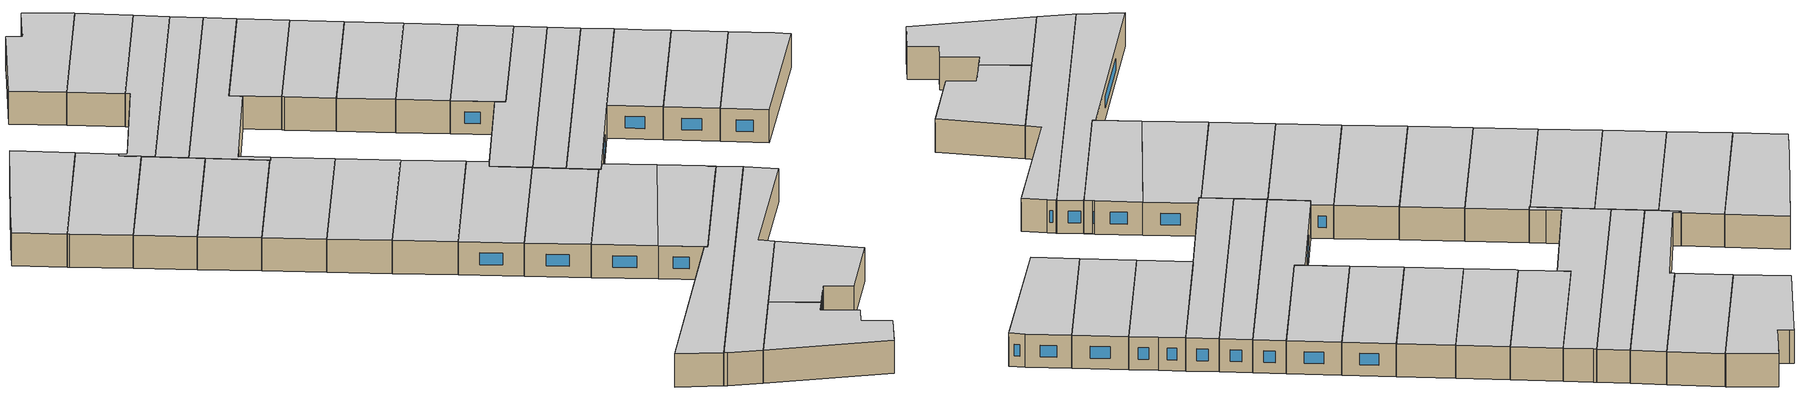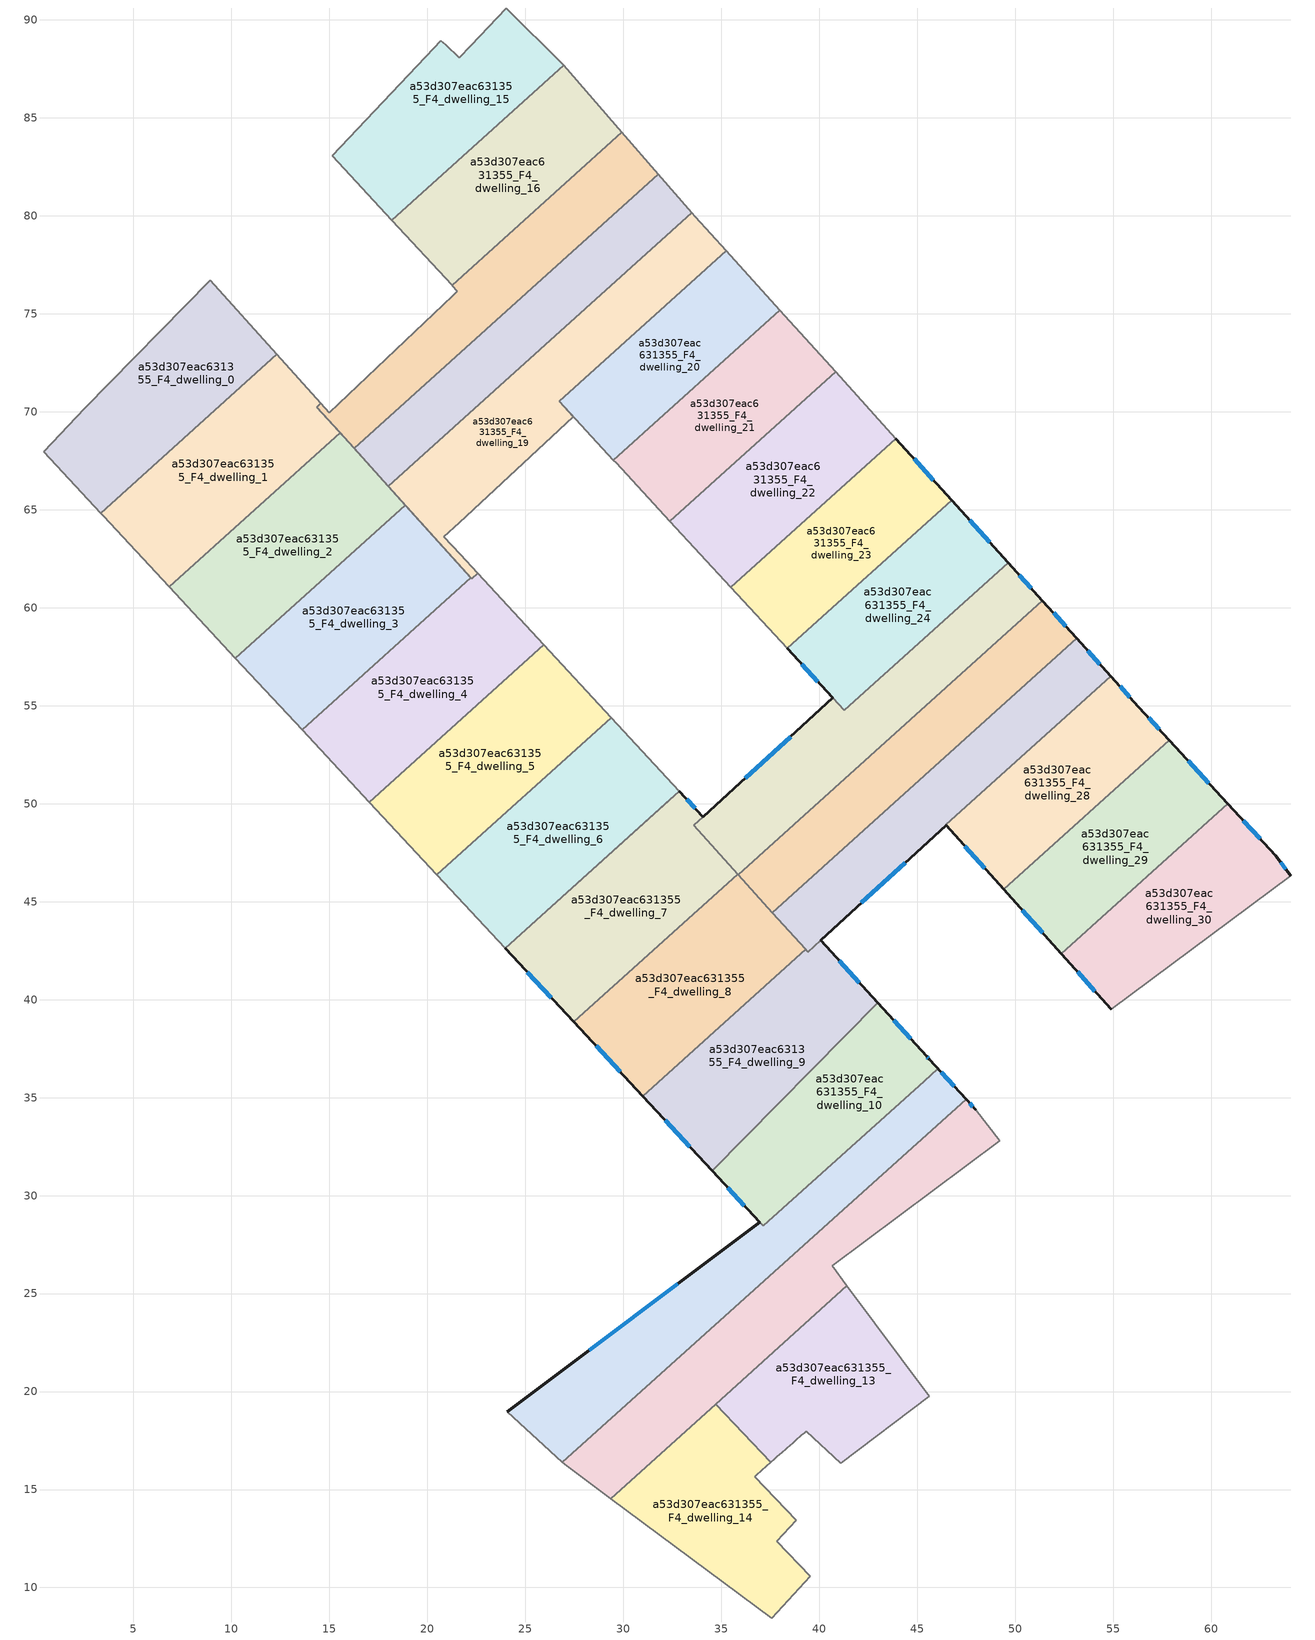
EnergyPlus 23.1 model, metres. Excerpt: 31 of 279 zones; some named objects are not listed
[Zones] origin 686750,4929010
a53d307eac631355_F4_dwelling_0
 floor to a53d307eac631355_F3_dwelling_0 (EU_floor_Construction): 8.92,76.72 12.33,72.93 3.33,64.83 0.42,67.96 2.51,70.19 z12
 wall adiabatic (EU_wall_Construction): 12.33,72.93 8.92,76.72 2.51,70.19 0.42,67.96 3.33,64.83 z12:15
 wall to a53d307eac631355_F4_dwelling_1 (EU_wall_Construction): 3.33,64.83 12.33,72.93 z12:15
 ceiling to a53d307eac631355_F5_dwelling_0 (EU_floor_Construction): 12.33,72.93 8.92,76.72 2.51,70.19 0.42,67.96 3.33,64.83 z15
a53d307eac631355_F4_dwelling_1
 floor to a53d307eac631355_F3_dwelling_1 (EU_floor_Construction): 14.57,70.43 14.37,70.25 15.55,68.93 6.83,61.07 3.47,64.68 3.33,64.83 12.33,72.93 z12
 wall to a53d307eac631355_F4_dwelling_2 (EU_wall_Construction): 6.83,61.07 15.55,68.93 z12:15
 wall adiabatic (EU_wall_Construction): 3.33,64.83 3.47,64.68 6.83,61.07 / 14.57,70.43 12.33,72.93 / 15.55,68.93 14.37,70.25 z12:15
 wall to a53d307eac631355_F4_dwelling_17 (EU_wall_Construction): 14.37,70.25 14.57,70.43 z12:15
 ceiling to a53d307eac631355_F5_dwelling_1 (EU_floor_Construction): 15.55,68.93 14.37,70.25 14.57,70.43 12.33,72.93 3.33,64.83 3.47,64.68 6.83,61.07 z15
a53d307eac631355_F4_dwelling_10
 floor to a53d307eac631355_F3_dwelling_10 (EU_floor_Construction): 45.48,37.11 45.61,36.96 46.06,36.48 45.35,35.84 37.15,28.45 34.54,31.26 42.98,39.84 z12
 wall outside (EU_wall_Construction): 45.61,36.96 45.48,37.11 42.98,39.84 / 34.54,31.26 36.97,28.64 z12:15
 wall to a53d307eac631355_F4_dwelling_9 (EU_wall_Construction): 42.98,39.84 34.54,31.26 z12:15
 wall to a53d307eac631355_F4_dwelling_11 (EU_wall_Construction): 36.97,28.64 37.15,28.45 45.35,35.84 46.06,36.48 45.61,36.96 z12:15
 window (EU_Window_Construction): 44.67,38 43.8,38.95 / 45.57,37.01 45.52,37.06 / 35.33,30.41 36.18,29.49 z12.98:14.02
 ceiling to a53d307eac631355_F5_dwelling_10 (EU_floor_Construction): 45.35,35.84 46.06,36.48 45.61,36.96 45.48,37.11 42.98,39.84 34.54,31.26 37.15,28.45 z15
a53d307eac631355_F4_dwelling_11
 floor to a53d307eac631355_F3_dwelling_11 (EU_floor_Construction): 46.06,36.48 45.62,36.97 47.5,34.92 26.9,16.4 24.07,18.97 36.97,28.64 37.15,28.45 z12
 wall outside (EU_wall_Construction): 36.97,28.64 24.07,18.97 / 47.5,34.92 45.62,36.97 z12:15
 wall to a53d307eac631355_F4_dwelling_12 (EU_wall_Construction): 26.9,16.4 47.5,34.92 z12:15
 wall adiabatic (EU_wall_Construction): 24.07,18.97 26.9,16.4 z12:15
 window (EU_Window_Construction): 32.78,25.5 28.27,22.12 / 46.89,35.59 46.23,36.3 z12.98:14.02
 ceiling to a53d307eac631355_F5_dwelling_11 (EU_floor_Construction): 37.15,28.45 36.97,28.64 24.07,18.97 26.9,16.4 47.5,34.92 45.62,36.97 46.06,36.48 z15
a53d307eac631355_F4_dwelling_12
 floor to a53d307eac631355_F3_dwelling_12 (EU_floor_Construction): 47.99,34.38 49.22,32.79 40.66,26.41 41.42,25.4 29.36,14.54 27.11,16.2 26.9,16.4 47.5,34.92 47.53,34.88 z12
 wall outside (EU_wall_Construction): 47.99,34.38 47.53,34.88 47.5,34.92 z12:15
 wall adiabatic (EU_wall_Construction): 26.9,16.4 27.11,16.2 29.36,14.54 / 41.42,25.4 40.66,26.41 49.22,32.79 47.99,34.38 z12:15
 wall to a53d307eac631355_F4_dwelling_13 (EU_wall_Construction): 34.71,19.36 41.42,25.4 z12:15
 wall to a53d307eac631355_F4_dwelling_14 (EU_wall_Construction): 29.36,14.54 34.71,19.36 z12:15
 window (EU_Window_Construction): 47.84,34.54 47.68,34.72 z12.98:14.02
 ceiling to a53d307eac631355_F5_dwelling_12 (EU_floor_Construction): 41.42,25.4 40.66,26.41 49.22,32.79 47.99,34.38 47.53,34.88 47.5,34.92 26.9,16.4 27.11,16.2 29.36,14.54 z15
a53d307eac631355_F4_dwelling_13
 floor to a53d307eac631355_F3_dwelling_13 (EU_floor_Construction): 41.42,25.4 45.62,19.75 41.11,16.34 39.34,17.98 39.23,17.88 39.12,17.79 38.78,17.49 38.62,17.35 38.55,17.29 38.09,16.89 37.87,16.69 37.72,16.55 37.53,16.39 34.71,19.36 z12
 wall adiabatic (EU_wall_Construction): 37.53,16.39 37.72,16.55 37.87,16.69 38.09,16.89 38.55,17.29 38.62,17.35 38.78,17.49 39.12,17.79 39.23,17.88 39.34,17.98 41.11,16.34 45.62,19.75 41.42,25.4 z12:15
 wall to a53d307eac631355_F4_dwelling_14 (EU_wall_Construction): 34.71,19.36 37.53,16.39 z12:15
 ceiling to a53d307eac631355_F5_dwelling_13 (EU_floor_Construction): 45.62,19.75 41.42,25.4 34.71,19.36 37.53,16.39 37.72,16.55 37.87,16.69 38.09,16.89 38.55,17.29 38.62,17.35 38.78,17.49 39.12,17.79 39.23,17.88 39.34,17.98 41.11,16.34 z15
a53d307eac631355_F4_dwelling_14
 floor to a53d307eac631355_F3_dwelling_14 (EU_floor_Construction): 37.53,16.39 37.07,15.99 37.04,15.96 36.81,15.76 36.7,15.66 38.82,13.42 37.83,12.35 39.54,10.56 37.57,8.44 29.36,14.54 34.71,19.36 z12
 wall adiabatic (EU_wall_Construction): 29.36,14.54 37.57,8.44 39.54,10.56 37.83,12.35 38.82,13.42 36.7,15.66 36.81,15.76 37.04,15.96 37.07,15.99 37.53,16.39 z12:15
 ceiling to a53d307eac631355_F5_dwelling_14 (EU_floor_Construction): 37.57,8.44 39.54,10.56 37.83,12.35 38.82,13.42 36.7,15.66 36.81,15.76 37.04,15.96 37.07,15.99 37.53,16.39 34.71,19.36 29.36,14.54 z15
a53d307eac631355_F4_dwelling_15
 floor to a53d307eac631355_F3_dwelling_15 (EU_floor_Construction): 26.91,87.75 26.96,87.69 18.19,79.79 15.15,83.08 20.32,88.55 20.69,88.95 20.93,88.73 21.63,88.07 22.21,88.69 24.03,90.61 z12
 wall adiabatic (EU_wall_Construction): 26.96,87.69 26.91,87.75 24.03,90.61 22.21,88.69 21.63,88.07 20.93,88.73 20.69,88.95 20.32,88.55 15.15,83.08 18.19,79.79 z12:15
 wall to a53d307eac631355_F4_dwelling_16 (EU_wall_Construction): 18.19,79.79 26.96,87.69 z12:15
 ceiling to a53d307eac631355_F5_dwelling_15 (EU_floor_Construction): 26.96,87.69 26.91,87.75 24.03,90.61 22.21,88.69 21.63,88.07 20.93,88.73 20.69,88.95 20.32,88.55 15.15,83.08 18.19,79.79 z15
a53d307eac631355_F4_dwelling_16
 floor to a53d307eac631355_F3_dwelling_16 (EU_floor_Construction): 26.96,87.69 29.94,84.27 21.27,76.46 18.19,79.79 z12
 wall to a53d307eac631355_F4_dwelling_17 (EU_wall_Construction): 21.27,76.46 29.94,84.27 z12:15
 wall adiabatic (EU_wall_Construction): 18.19,79.79 21.27,76.46 / 29.94,84.27 26.96,87.69 z12:15
 ceiling to a53d307eac631355_F5_dwelling_16 (EU_floor_Construction): 29.94,84.27 26.96,87.69 18.19,79.79 21.27,76.46 z15
a53d307eac631355_F4_dwelling_17
 floor to a53d307eac631355_F3_dwelling_17 (EU_floor_Construction): 29.94,84.27 31.79,82.13 16.26,68.14 14.37,70.25 14.57,70.43 15,69.95 21.29,75.93 21.53,76.16 21.28,76.44 21.27,76.46 z12
 wall adiabatic (EU_wall_Construction): 21.27,76.46 21.28,76.44 21.53,76.16 21.29,75.93 15,69.95 14.57,70.43 / 31.79,82.13 29.94,84.27 / 14.37,70.25 16.26,68.14 z12:15
 wall to a53d307eac631355_F4_dwelling_18 (EU_wall_Construction): 16.26,68.14 31.79,82.13 z12:15
 ceiling to a53d307eac631355_F5_dwelling_17 (EU_floor_Construction): 21.53,76.16 21.29,75.93 15,69.95 14.57,70.43 14.37,70.25 16.26,68.14 31.79,82.13 29.94,84.27 21.27,76.46 21.28,76.44 z15
a53d307eac631355_F4_dwelling_18
 floor to a53d307eac631355_F3_dwelling_18 (EU_floor_Construction): 31.79,82.13 33.5,80.16 18.01,66.2 16.26,68.14 z12
 wall adiabatic (EU_wall_Construction): 33.5,80.16 31.79,82.13 / 16.26,68.14 18.01,66.2 z12:15
 wall to a53d307eac631355_F4_dwelling_19 (EU_wall_Construction): 18.01,66.2 33.5,80.16 z12:15
 ceiling to a53d307eac631355_F5_dwelling_18 (EU_floor_Construction): 33.5,80.16 31.79,82.13 16.26,68.14 18.01,66.2 z15
a53d307eac631355_F4_dwelling_19
 floor to a53d307eac631355_F3_dwelling_19 (EU_floor_Construction): 33.67,79.96 35.25,78.22 26.73,70.54 27.45,69.76 21.63,64.34 20.85,63.62 21.67,62.74 22.57,61.77 22.26,61.49 18.01,66.2 33.5,80.16 z12
 wall to a53d307eac631355_F4_dwelling_4 (EU_wall_Construction): 22.26,61.49 22.57,61.77 z12:15
 wall adiabatic (EU_wall_Construction): 18.01,66.2 22.26,61.49 / 22.57,61.77 21.67,62.74 20.85,63.62 21.63,64.34 27.45,69.76 26.73,70.54 35.25,78.22 33.67,79.96 33.5,80.16 z12:15
 ceiling to a53d307eac631355_F5_dwelling_19 (EU_floor_Construction): 27.45,69.76 26.73,70.54 35.25,78.22 33.67,79.96 33.5,80.16 18.01,66.2 22.26,61.49 22.57,61.77 21.67,62.74 20.85,63.62 21.63,64.34 z15
a53d307eac631355_F4_dwelling_2
 floor to a53d307eac631355_F3_dwelling_2 (EU_floor_Construction): 15.55,68.93 18.88,65.24 10.21,57.43 6.83,61.07 z12
 wall adiabatic (EU_wall_Construction): 18.88,65.24 15.55,68.93 / 6.83,61.07 10.21,57.43 z12:15
 wall to a53d307eac631355_F4_dwelling_3 (EU_wall_Construction): 10.21,57.43 18.88,65.24 z12:15
 ceiling to a53d307eac631355_F5_dwelling_2 (EU_floor_Construction): 18.88,65.24 15.55,68.93 6.83,61.07 10.21,57.43 z15
a53d307eac631355_F4_dwelling_20
 floor to a53d307eac631355_F3_dwelling_20 (EU_floor_Construction): 35.25,78.22 37.99,75.18 29.5,67.54 26.74,70.55 z12
 wall adiabatic (EU_wall_Construction): 37.99,75.18 35.25,78.22 26.74,70.55 / 26.73,70.54 29.5,67.54 z12:15
 wall to a53d307eac631355_F4_dwelling_21 (EU_wall_Construction): 29.5,67.54 37.99,75.18 z12:15
 ceiling to a53d307eac631355_F5_dwelling_20 (EU_floor_Construction): 37.99,75.18 35.25,78.22 26.74,70.55 29.5,67.54 z15
a53d307eac631355_F4_dwelling_21
 floor to a53d307eac631355_F3_dwelling_21 (EU_floor_Construction): 37.99,75.18 40.84,72.04 32.38,64.42 29.64,67.39 29.5,67.54 z12
 wall adiabatic (EU_wall_Construction): 29.5,67.54 29.64,67.39 32.38,64.42 / 40.84,72.04 37.99,75.18 z12:15
 wall to a53d307eac631355_F4_dwelling_22 (EU_wall_Construction): 32.38,64.42 40.84,72.04 z12:15
 ceiling to a53d307eac631355_F5_dwelling_21 (EU_floor_Construction): 40.84,72.04 37.99,75.18 29.5,67.54 29.64,67.39 32.38,64.42 z15
a53d307eac631355_F4_dwelling_22
 floor to a53d307eac631355_F3_dwelling_22 (EU_floor_Construction): 40.84,72.04 43.92,68.63 35.49,61.04 32.38,64.42 z12
 wall adiabatic (EU_wall_Construction): 43.92,68.63 40.84,72.04 / 32.38,64.42 35.49,61.04 z12:15
 wall to a53d307eac631355_F4_dwelling_23 (EU_wall_Construction): 35.49,61.04 43.92,68.63 z12:15
 ceiling to a53d307eac631355_F5_dwelling_22 (EU_floor_Construction): 43.92,68.63 40.84,72.04 32.38,64.42 35.49,61.04 z15
a53d307eac631355_F4_dwelling_23
 floor to a53d307eac631355_F3_dwelling_23 (EU_floor_Construction): 43.92,68.63 46.76,65.5 38.36,57.93 35.49,61.04 z12
 wall outside (EU_wall_Construction): 46.76,65.5 43.92,68.63 z12:15
 wall to a53d307eac631355_F4_dwelling_24 (EU_wall_Construction): 38.36,57.93 46.76,65.5 z12:15
 wall adiabatic (EU_wall_Construction): 35.49,61.04 38.36,57.93 z12:15
 window (EU_Window_Construction): 45.84,66.52 44.84,67.61 z12.98:14.02
 ceiling to a53d307eac631355_F5_dwelling_23 (EU_floor_Construction): 46.76,65.5 43.92,68.63 35.49,61.04 38.36,57.93 z15
a53d307eac631355_F4_dwelling_24
 floor to a53d307eac631355_F3_dwelling_24 (EU_floor_Construction): 46.76,65.5 49.65,62.3 41.28,54.76 38.36,57.93 z12
 wall outside (EU_wall_Construction): 38.36,57.93 40.69,55.41 / 49.65,62.3 46.76,65.5 z12:15
 wall to a53d307eac631355_F4_dwelling_25 (EU_wall_Construction): 40.69,55.4 41.28,54.76 49.65,62.3 z12:15
 window (EU_Window_Construction): 39.12,57.11 39.93,56.23 / 48.71,63.34 47.7,64.46 z12.98:14.02
 ceiling to a53d307eac631355_F5_dwelling_24 (EU_floor_Construction): 49.65,62.3 46.76,65.5 38.36,57.93 41.28,54.76 z15
a53d307eac631355_F4_dwelling_25
 floor to a53d307eac631355_F3_dwelling_25 (EU_floor_Construction): 49.65,62.3 51.4,60.37 35.87,46.38 33.6,48.9 40.69,55.4 41.28,54.76 z12
 wall outside (EU_wall_Construction): 51.4,60.37 49.65,62.3 / 40.69,55.4 34.07,49.33 z12:15
 wall to a53d307eac631355_F4_dwelling_26 (EU_wall_Construction): 35.87,46.38 51.4,60.37 z12:15
 wall to a53d307eac631355_F4_dwelling_7 (EU_wall_Construction): 34.07,49.33 33.6,48.9 35.84,46.41 z12:15
 wall to a53d307eac631355_F4_dwelling_8 (EU_wall_Construction): 35.84,46.41 35.87,46.38 z12:15
 window (EU_Window_Construction): 50.83,61 50.21,61.67 / 38.54,53.43 36.22,51.31 z12.98:14.02
 ceiling to a53d307eac631355_F5_dwelling_25 (EU_floor_Construction): 41.28,54.76 40.69,55.4 33.6,48.9 35.87,46.38 51.4,60.37 49.65,62.3 z15
a53d307eac631355_F4_dwelling_26
 floor to a53d307eac631355_F3_dwelling_26 (EU_floor_Construction): 51.4,60.37 53.14,58.43 37.61,44.44 35.87,46.38 z12
 wall outside (EU_wall_Construction): 53.14,58.43 51.4,60.37 z12:15
 wall to a53d307eac631355_F4_dwelling_27 (EU_wall_Construction): 37.61,44.44 53.14,58.43 z12:15
 wall to a53d307eac631355_F4_dwelling_8 (EU_wall_Construction): 35.87,46.38 37.61,44.44 z12:15
 window (EU_Window_Construction): 52.58,59.06 51.96,59.74 z12.98:14.02
 ceiling to a53d307eac631355_F5_dwelling_26 (EU_floor_Construction): 53.14,58.43 51.4,60.37 35.87,46.38 37.61,44.44 z15
a53d307eac631355_F4_dwelling_27
 floor to a53d307eac631355_F3_dwelling_27 (EU_floor_Construction): 53.14,58.43 54.89,56.5 46.47,48.92 46.48,48.9 39.42,42.43 39.35,42.51 37.61,44.44 z12
 wall outside (EU_wall_Construction): 54.89,56.5 53.14,58.43 / 40.08,43.03 46.48,48.9 z12:15
 wall to a53d307eac631355_F4_dwelling_28 (EU_wall_Construction): 46.48,48.9 46.47,48.92 54.89,56.5 z12:15
 wall to a53d307eac631355_F4_dwelling_9 (EU_wall_Construction): 39.43,42.43 40.07,43.02 / 39.35,42.51 39.42,42.43 / 39.3,42.57 39.36,42.51 z12:15
 wall to a53d307eac631355_F4_dwelling_8 (EU_wall_Construction): 37.61,44.44 39.3,42.56 z12:15
 window (EU_Window_Construction): 54.32,57.13 53.71,57.81 / 42.16,44.94 44.4,46.99 z12.98:14.02
 ceiling to a53d307eac631355_F5_dwelling_27 (EU_floor_Construction): 46.48,48.9 46.47,48.92 54.89,56.5 53.14,58.43 37.61,44.44 39.35,42.51 39.42,42.43 z15
a53d307eac631355_F4_dwelling_28
 floor to a53d307eac631355_F3_dwelling_28 (EU_floor_Construction): 56.32,54.92 57.87,53.25 49.41,45.63 46.48,48.9 46.47,48.92 54.89,56.5 z12
 wall outside (EU_wall_Construction): 57.87,53.25 56.32,54.92 54.89,56.5 / 46.48,48.9 49.41,45.63 z12:15
 wall to a53d307eac631355_F4_dwelling_29 (EU_wall_Construction): 49.41,45.63 57.87,53.25 z12:15
 window (EU_Window_Construction): 55.86,55.44 55.36,55.99 / 57.36,53.79 56.82,54.38 / 47.44,47.84 48.46,46.7 z12.98:14.02
 ceiling to a53d307eac631355_F5_dwelling_28 (EU_floor_Construction): 57.87,53.25 56.32,54.92 54.89,56.5 46.47,48.92 46.48,48.9 49.41,45.63 z15
a53d307eac631355_F4_dwelling_29
 floor to a53d307eac631355_F3_dwelling_29 (EU_floor_Construction): 57.87,53.25 60.86,50 52.36,42.34 49.41,45.63 z12
 wall outside (EU_wall_Construction): 60.86,50 57.87,53.25 / 49.41,45.63 52.36,42.34 z12:15
 wall to a53d307eac631355_F4_dwelling_30 (EU_wall_Construction): 52.36,42.34 60.86,50 z12:15
 window (EU_Window_Construction): 59.89,51.06 58.84,52.19 / 50.37,44.56 51.4,43.41 z12.98:14.02
 ceiling to a53d307eac631355_F5_dwelling_29 (EU_floor_Construction): 60.86,50 57.87,53.25 49.41,45.63 52.36,42.34 z15
a53d307eac631355_F4_dwelling_3
 floor to a53d307eac631355_F3_dwelling_3 (EU_floor_Construction): 18.88,65.24 22.22,61.53 13.61,53.77 10.21,57.43 z12
 wall adiabatic (EU_wall_Construction): 22.22,61.53 18.88,65.24 / 10.21,57.43 13.61,53.77 z12:15
 wall to a53d307eac631355_F4_dwelling_4 (EU_wall_Construction): 13.61,53.77 22.22,61.53 z12:15
 ceiling to a53d307eac631355_F5_dwelling_3 (EU_floor_Construction): 22.22,61.53 18.88,65.24 10.21,57.43 13.61,53.77 z15
a53d307eac631355_F4_dwelling_30
 floor to a53d307eac631355_F3_dwelling_30 (EU_floor_Construction): 63.3,47.35 64.07,46.31 54.9,39.51 52.36,42.34 60.86,50 z12
 wall outside (EU_wall_Construction): 52.36,42.34 54.9,39.51 / 64.07,46.31 63.3,47.35 60.86,50 z12:15
 wall adiabatic (EU_wall_Construction): 54.9,39.51 64.07,46.31 z12:15
 window (EU_Window_Construction): 53.19,41.42 54.08,40.43 / 62.51,48.21 61.65,49.14 / 63.82,46.65 63.55,47.01 z12.98:14.02
 ceiling to a53d307eac631355_F5_dwelling_30 (EU_floor_Construction): 64.07,46.31 63.3,47.35 60.86,50 52.36,42.34 54.9,39.51 z15
a53d307eac631355_F4_dwelling_4
 floor to a53d307eac631355_F3_dwelling_4 (EU_floor_Construction): 22.57,61.77 25.95,58.11 17.04,50.08 13.61,53.77 22.22,61.53 22.26,61.49 z12
 wall adiabatic (EU_wall_Construction): 22.26,61.49 22.22,61.53 / 13.61,53.77 17.04,50.08 25.95,58.11 22.57,61.77 z12:15
 ceiling to a53d307eac631355_F5_dwelling_4 (EU_floor_Construction): 25.95,58.11 22.57,61.77 22.26,61.49 22.22,61.53 13.61,53.77 17.04,50.08 z15
a53d307eac631355_F4_dwelling_5
 floor to a53d307eac631355_F3_dwelling_5 (EU_floor_Construction): 25.96,58.11 29.39,54.39 20.49,46.37 17.04,50.08 z12
 wall adiabatic (EU_wall_Construction): 29.39,54.39 25.96,58.11 17.04,50.08 20.49,46.37 z12:15
 wall to a53d307eac631355_F4_dwelling_6 (EU_wall_Construction): 20.49,46.37 29.39,54.39 z12:15
 ceiling to a53d307eac631355_F5_dwelling_5 (EU_floor_Construction): 29.39,54.39 25.96,58.11 17.04,50.08 20.49,46.37 z15
a53d307eac631355_F4_dwelling_6
 floor to a53d307eac631355_F3_dwelling_6 (EU_floor_Construction): 29.39,54.39 32.85,50.65 23.97,42.63 20.49,46.37 z12
 wall adiabatic (EU_wall_Construction): 20.49,46.37 23.97,42.63 32.4,50.23 32.86,50.64 / 32.85,50.65 29.39,54.39 z12:15
 ceiling to a53d307eac631355_F5_dwelling_6 (EU_floor_Construction): 32.85,50.65 29.39,54.39 20.49,46.37 23.97,42.63 z15
a53d307eac631355_F4_dwelling_7
 floor to a53d307eac631355_F3_dwelling_7 (EU_floor_Construction): 34.07,49.33 33.6,48.9 35.84,46.41 27.47,38.87 23.97,42.63 32.86,50.64 z12
 wall outside (EU_wall_Construction): 34.07,49.33 32.86,50.64 / 23.97,42.63 27.47,38.87 z12:15
 wall to a53d307eac631355_F4_dwelling_8 (EU_wall_Construction): 27.47,38.87 35.84,46.41 z12:15
 wall adiabatic (EU_wall_Construction): 32.86,50.64 23.97,42.63 z12:15
 window (EU_Window_Construction): 33.68,49.76 33.25,50.22 / 25.1,41.41 26.33,40.09 z12.98:14.02
 ceiling to a53d307eac631355_F5_dwelling_7 (EU_floor_Construction): 35.84,46.41 33.6,48.9 34.07,49.33 32.86,50.64 23.97,42.63 27.47,38.87 z15
a53d307eac631355_F4_dwelling_8
 floor to a53d307eac631355_F3_dwelling_8 (EU_floor_Construction): 35.84,46.41 39.3,42.57 30.99,35.08 27.47,38.87 z12
 wall outside (EU_wall_Construction): 27.47,38.87 30.99,35.08 z12:15
 wall to a53d307eac631355_F4_dwelling_9 (EU_wall_Construction): 30.99,35.08 39.3,42.57 z12:15
 window (EU_Window_Construction): 28.61,37.64 29.84,36.31 z12.98:14.02
 ceiling to a53d307eac631355_F5_dwelling_8 (EU_floor_Construction): 39.3,42.57 35.84,46.41 27.47,38.87 30.99,35.08 z15
a53d307eac631355_F4_dwelling_9
 floor to a53d307eac631355_F3_dwelling_9 (EU_floor_Construction): 40.07,43.02 42.98,39.84 34.54,31.26 30.99,35.08 39.3,42.57 39.43,42.43 z12
 wall outside (EU_wall_Construction): 42.98,39.84 40.07,43.02 / 30.99,35.08 34.54,31.26 z12:15
 window (EU_Window_Construction): 42.04,40.88 41.02,41.99 / 32.15,33.83 33.39,32.5 z12.98:14.02
 ceiling to a53d307eac631355_F5_dwelling_9 (EU_floor_Construction): 34.54,31.26 42.98,39.84 40.07,43.02 39.43,42.43 39.3,42.57 30.99,35.08 z15
[Building]
EU S2 Campaign: North Axis=0; Terrain=City; Solar Distribution=FullExterior
[Site:Location]
Bologna: Latitude=44.5; Longitude=11.25; Time Zone=1; Elevation=37
[SizingPeriod:WeatherFileDays]
AnnualSizingPeriod: Begin Month=1; Begin Day of Month=1; End Month=12; End Day of Month=31; Day of Week for Start Day=Monday; Use Weather File Daylight Saving Period=No; Use Weather File Rain and Snow Indicators=No
[MATERIAL]
EU_InternalMass_Material: Roughness=MediumRough; Thickness=0.1; Conductivity=1; Density=1800; Specific Heat=900; Thermal Absorptance=0.9; Solar Absorptance=0.7; Visible Absorptance=0.7
[MATERIAL:NOMASS] Roughness=MediumRough; Thermal Absorptance=0.9; Solar Absorptance=0.7; Visible Absorptance=0.7
Name | Thermal Resistance
EU_wall_NoMass | 0.905828
EU_floor_NoMass | 0.67114
[WINDOWMATERIAL:SIMPLEGLAZINGSYSTEM]
EU_Window_SimpleGlazing: UFactor=4.52486; Solar Heat Gain Coefficient=0.85; Visible Transmittance=0.85
[CONSTRUCTION]
EU_wall_Construction: EU_wall_NoMass
EU_floor_Construction: EU_floor_NoMass
EU_Window_Construction: EU_Window_SimpleGlazing
EU_InternalMass_Construction: EU_InternalMass_Material
[ZONE] Type=1; Multiplier=1; Ceiling Height=autocalculate; Floor Area=autocalculate; Part of Total Floor Area=Yes
Name | Volume
a53d307eac631355_F4_dwelling_0 | 171.604
a53d307eac631355_F4_dwelling_1 | 184.271
a53d307eac631355_F4_dwelling_10 | 151.141
a53d307eac631355_F4_dwelling_11 | 222.594
a53d307eac631355_F4_dwelling_12 | 223.252
a53d307eac631355_F4_dwelling_13 | 155.102
a53d307eac631355_F4_dwelling_14 | 157.271
a53d307eac631355_F4_dwelling_15 | 160.153
a53d307eac631355_F4_dwelling_16 | 159.698
a53d307eac631355_F4_dwelling_17 | 163.465
a53d307eac631355_F4_dwelling_18 | 163.493
a53d307eac631355_F4_dwelling_19 | 198.623
a53d307eac631355_F4_dwelling_2 | 174.372
a53d307eac631355_F4_dwelling_20 | 140.32
a53d307eac631355_F4_dwelling_21 | 145.242
a53d307eac631355_F4_dwelling_22 | 156.439
a53d307eac631355_F4_dwelling_23 | 143.767
a53d307eac631355_F4_dwelling_24 | 145.678
a53d307eac631355_F4_dwelling_25 | 187.222
a53d307eac631355_F4_dwelling_26 | 163.474
a53d307eac631355_F4_dwelling_27 | 165.2
a53d307eac631355_F4_dwelling_28 | 150.135
a53d307eac631355_F4_dwelling_29 | 151.158
a53d307eac631355_F4_dwelling_3 | 174.359
a53d307eac631355_F4_dwelling_30 | 149.488
a53d307eac631355_F4_dwelling_4 | 181.154
a53d307eac631355_F4_dwelling_5 | 182.189
a53d307eac631355_F4_dwelling_6 | 183.219
a53d307eac631355_F4_dwelling_7 | 177.751
a53d307eac631355_F4_dwelling_8 | 174.38
a53d307eac631355_F4_dwelling_9 | 174.817
[INTERNALMASS] Construction=EU_InternalMass_Construction
Name | Zone or ZoneList | Surface Area
a53d307eac631355_F4_dwelling_0_EU_InternalMass | a53d307eac631355_F4_dwelling_0 | 57.1994
a53d307eac631355_F4_dwelling_1_EU_InternalMass | a53d307eac631355_F4_dwelling_1 | 61.4251
a53d307eac631355_F4_dwelling_2_EU_InternalMass | a53d307eac631355_F4_dwelling_2 | 58.1245
a53d307eac631355_F4_dwelling_3_EU_InternalMass | a53d307eac631355_F4_dwelling_3 | 58.1197
a53d307eac631355_F4_dwelling_4_EU_InternalMass | a53d307eac631355_F4_dwelling_4 | 60.388
a53d307eac631355_F4_dwelling_5_EU_InternalMass | a53d307eac631355_F4_dwelling_5 | 60.7557
a53d307eac631355_F4_dwelling_6_EU_InternalMass | a53d307eac631355_F4_dwelling_6 | 61.1039
a53d307eac631355_F4_dwelling_7_EU_InternalMass | a53d307eac631355_F4_dwelling_7 | 59.2516
a53d307eac631355_F4_dwelling_8_EU_InternalMass | a53d307eac631355_F4_dwelling_8 | 58.1268
a53d307eac631355_F4_dwelling_9_EU_InternalMass | a53d307eac631355_F4_dwelling_9 | 58.2725
a53d307eac631355_F4_dwelling_10_EU_InternalMass | a53d307eac631355_F4_dwelling_10 | 50.3778
a53d307eac631355_F4_dwelling_11_EU_InternalMass | a53d307eac631355_F4_dwelling_11 | 74.1855
a53d307eac631355_F4_dwelling_12_EU_InternalMass | a53d307eac631355_F4_dwelling_12 | 74.412
a53d307eac631355_F4_dwelling_13_EU_InternalMass | a53d307eac631355_F4_dwelling_13 | 51.7014
a53d307eac631355_F4_dwelling_14_EU_InternalMass | a53d307eac631355_F4_dwelling_14 | 52.428
a53d307eac631355_F4_dwelling_15_EU_InternalMass | a53d307eac631355_F4_dwelling_15 | 53.3843
a53d307eac631355_F4_dwelling_16_EU_InternalMass | a53d307eac631355_F4_dwelling_16 | 53.2325
a53d307eac631355_F4_dwelling_17_EU_InternalMass | a53d307eac631355_F4_dwelling_17 | 54.4884
a53d307eac631355_F4_dwelling_18_EU_InternalMass | a53d307eac631355_F4_dwelling_18 | 54.4977
a53d307eac631355_F4_dwelling_19_EU_InternalMass | a53d307eac631355_F4_dwelling_19 | 66.2078
a53d307eac631355_F4_dwelling_20_EU_InternalMass | a53d307eac631355_F4_dwelling_20 | 46.7851
a53d307eac631355_F4_dwelling_21_EU_InternalMass | a53d307eac631355_F4_dwelling_21 | 48.4154
a53d307eac631355_F4_dwelling_22_EU_InternalMass | a53d307eac631355_F4_dwelling_22 | 52.146
a53d307eac631355_F4_dwelling_23_EU_InternalMass | a53d307eac631355_F4_dwelling_23 | 47.9225
a53d307eac631355_F4_dwelling_24_EU_InternalMass | a53d307eac631355_F4_dwelling_24 | 48.5579
a53d307eac631355_F4_dwelling_25_EU_InternalMass | a53d307eac631355_F4_dwelling_25 | 62.4068
a53d307eac631355_F4_dwelling_26_EU_InternalMass | a53d307eac631355_F4_dwelling_26 | 54.4913
a53d307eac631355_F4_dwelling_27_EU_InternalMass | a53d307eac631355_F4_dwelling_27 | 55.0936
a53d307eac631355_F4_dwelling_28_EU_InternalMass | a53d307eac631355_F4_dwelling_28 | 50.0516
a53d307eac631355_F4_dwelling_29_EU_InternalMass | a53d307eac631355_F4_dwelling_29 | 50.3859
a53d307eac631355_F4_dwelling_30_EU_InternalMass | a53d307eac631355_F4_dwelling_30 | 49.829
[OTHEREQUIPMENT] Fuel Type=Electricity; Design Level Calculation Method=Watts/Area; Power per Zone Floor Area=1; Fraction Latent=0; Fraction Radiant=0; Fraction Lost=0; Carbon Dioxide Generation Rate=0; EndUse Subcategory=EU_Step8_InternalGains
Name | Zone or ZoneList or Space or SpaceList | Schedule
EU_Step8_InternalGain_a53d307eac631355_F4_dwelling_0_f000 | a53d307eac631355_F4_dwelling_0 | EU_Step8_GainSchedule_a53d307eac631355_F4_dwelling_0_f000
EU_Step8_InternalGain_a53d307eac631355_F4_dwelling_1_f000 | a53d307eac631355_F4_dwelling_1 | EU_Step8_GainSchedule_a53d307eac631355_F4_dwelling_1_f000
EU_Step8_InternalGain_a53d307eac631355_F4_dwelling_2_f000 | a53d307eac631355_F4_dwelling_2 | EU_Step8_GainSchedule_a53d307eac631355_F4_dwelling_2_f000
EU_Step8_InternalGain_a53d307eac631355_F4_dwelling_3_f000 | a53d307eac631355_F4_dwelling_3 | EU_Step8_GainSchedule_a53d307eac631355_F4_dwelling_3_f000
EU_Step8_InternalGain_a53d307eac631355_F4_dwelling_4_f000 | a53d307eac631355_F4_dwelling_4 | EU_Step8_GainSchedule_a53d307eac631355_F4_dwelling_4_f000
EU_Step8_InternalGain_a53d307eac631355_F4_dwelling_5_f000 | a53d307eac631355_F4_dwelling_5 | EU_Step8_GainSchedule_a53d307eac631355_F4_dwelling_5_f000
EU_Step8_InternalGain_a53d307eac631355_F4_dwelling_6_f000 | a53d307eac631355_F4_dwelling_6 | EU_Step8_GainSchedule_a53d307eac631355_F4_dwelling_6_f000
EU_Step8_InternalGain_a53d307eac631355_F4_dwelling_7_f000 | a53d307eac631355_F4_dwelling_7 | EU_Step8_GainSchedule_a53d307eac631355_F4_dwelling_7_f000
EU_Step8_InternalGain_a53d307eac631355_F4_dwelling_8_f000 | a53d307eac631355_F4_dwelling_8 | EU_Step8_GainSchedule_a53d307eac631355_F4_dwelling_8_f000
EU_Step8_InternalGain_a53d307eac631355_F4_dwelling_9_f000 | a53d307eac631355_F4_dwelling_9 | EU_Step8_GainSchedule_a53d307eac631355_F4_dwelling_9_f000
EU_Step8_InternalGain_a53d307eac631355_F4_dwelling_10_f000 | a53d307eac631355_F4_dwelling_10 | EU_Step8_GainSchedule_a53d307eac631355_F4_dwelling_10_f000
EU_Step8_InternalGain_a53d307eac631355_F4_dwelling_11_f000 | a53d307eac631355_F4_dwelling_11 | EU_Step8_GainSchedule_a53d307eac631355_F4_dwelling_11_f000
EU_Step8_InternalGain_a53d307eac631355_F4_dwelling_12_f000 | a53d307eac631355_F4_dwelling_12 | EU_Step8_GainSchedule_a53d307eac631355_F4_dwelling_12_f000
EU_Step8_InternalGain_a53d307eac631355_F4_dwelling_13_f000 | a53d307eac631355_F4_dwelling_13 | EU_Step8_GainSchedule_a53d307eac631355_F4_dwelling_13_f000
EU_Step8_InternalGain_a53d307eac631355_F4_dwelling_14_f000 | a53d307eac631355_F4_dwelling_14 | EU_Step8_GainSchedule_a53d307eac631355_F4_dwelling_14_f000
EU_Step8_InternalGain_a53d307eac631355_F4_dwelling_15_f000 | a53d307eac631355_F4_dwelling_15 | EU_Step8_GainSchedule_a53d307eac631355_F4_dwelling_15_f000
EU_Step8_InternalGain_a53d307eac631355_F4_dwelling_16_f000 | a53d307eac631355_F4_dwelling_16 | EU_Step8_GainSchedule_a53d307eac631355_F4_dwelling_16_f000
EU_Step8_InternalGain_a53d307eac631355_F4_dwelling_17_f000 | a53d307eac631355_F4_dwelling_17 | EU_Step8_GainSchedule_a53d307eac631355_F4_dwelling_17_f000
EU_Step8_InternalGain_a53d307eac631355_F4_dwelling_18_f000 | a53d307eac631355_F4_dwelling_18 | EU_Step8_GainSchedule_a53d307eac631355_F4_dwelling_18_f000
EU_Step8_InternalGain_a53d307eac631355_F4_dwelling_19_f000 | a53d307eac631355_F4_dwelling_19 | EU_Step8_GainSchedule_a53d307eac631355_F4_dwelling_19_f000
EU_Step8_InternalGain_a53d307eac631355_F4_dwelling_20_f000 | a53d307eac631355_F4_dwelling_20 | EU_Step8_GainSchedule_a53d307eac631355_F4_dwelling_20_f000
EU_Step8_InternalGain_a53d307eac631355_F4_dwelling_21_f000 | a53d307eac631355_F4_dwelling_21 | EU_Step8_GainSchedule_a53d307eac631355_F4_dwelling_21_f000
EU_Step8_InternalGain_a53d307eac631355_F4_dwelling_22_f000 | a53d307eac631355_F4_dwelling_22 | EU_Step8_GainSchedule_a53d307eac631355_F4_dwelling_22_f000
EU_Step8_InternalGain_a53d307eac631355_F4_dwelling_23_f000 | a53d307eac631355_F4_dwelling_23 | EU_Step8_GainSchedule_a53d307eac631355_F4_dwelling_23_f000
EU_Step8_InternalGain_a53d307eac631355_F4_dwelling_24_f000 | a53d307eac631355_F4_dwelling_24 | EU_Step8_GainSchedule_a53d307eac631355_F4_dwelling_24_f000
EU_Step8_InternalGain_a53d307eac631355_F4_dwelling_25_f000 | a53d307eac631355_F4_dwelling_25 | EU_Step8_GainSchedule_a53d307eac631355_F4_dwelling_25_f000
EU_Step8_InternalGain_a53d307eac631355_F4_dwelling_26_f000 | a53d307eac631355_F4_dwelling_26 | EU_Step8_GainSchedule_a53d307eac631355_F4_dwelling_26_f000
EU_Step8_InternalGain_a53d307eac631355_F4_dwelling_27_f000 | a53d307eac631355_F4_dwelling_27 | EU_Step8_GainSchedule_a53d307eac631355_F4_dwelling_27_f000
EU_Step8_InternalGain_a53d307eac631355_F4_dwelling_28_f000 | a53d307eac631355_F4_dwelling_28 | EU_Step8_GainSchedule_a53d307eac631355_F4_dwelling_28_f000
EU_Step8_InternalGain_a53d307eac631355_F4_dwelling_29_f000 | a53d307eac631355_F4_dwelling_29 | EU_Step8_GainSchedule_a53d307eac631355_F4_dwelling_29_f000
EU_Step8_InternalGain_a53d307eac631355_F4_dwelling_30_f000 | a53d307eac631355_F4_dwelling_30 | EU_Step8_GainSchedule_a53d307eac631355_F4_dwelling_30_f000
[ZONEVENTILATION:DESIGNFLOWRATE] Schedule=EU_AlwaysOn; Design Flow Rate Calculation Method=AirChanges/Hour; Air Changes per Hour=0.73129; Ventilation Type=Natural; Fan Pressure Rise=0; Fan Total Efficiency=1; Constant Term Coefficient=1; Temperature Term Coefficient=0; Velocity Term Coefficient=0; Velocity Squared Term Coefficient=0; Minimum Indoor Temperature=-100; Maximum Indoor Temperature=100; Delta Temperature=-100; Minimum Outdoor Temperature=-100; Maximum Outdoor Temperature=100; Maximum Wind Speed=40
Name | Zone or ZoneList or Space or SpaceList
EU_ConstantAir_a53d307eac631355_F4_dwelling_0 | a53d307eac631355_F4_dwelling_0
EU_ConstantAir_a53d307eac631355_F4_dwelling_1 | a53d307eac631355_F4_dwelling_1
EU_ConstantAir_a53d307eac631355_F4_dwelling_2 | a53d307eac631355_F4_dwelling_2
EU_ConstantAir_a53d307eac631355_F4_dwelling_3 | a53d307eac631355_F4_dwelling_3
EU_ConstantAir_a53d307eac631355_F4_dwelling_4 | a53d307eac631355_F4_dwelling_4
EU_ConstantAir_a53d307eac631355_F4_dwelling_5 | a53d307eac631355_F4_dwelling_5
EU_ConstantAir_a53d307eac631355_F4_dwelling_6 | a53d307eac631355_F4_dwelling_6
EU_ConstantAir_a53d307eac631355_F4_dwelling_7 | a53d307eac631355_F4_dwelling_7
EU_ConstantAir_a53d307eac631355_F4_dwelling_8 | a53d307eac631355_F4_dwelling_8
EU_ConstantAir_a53d307eac631355_F4_dwelling_9 | a53d307eac631355_F4_dwelling_9
EU_ConstantAir_a53d307eac631355_F4_dwelling_10 | a53d307eac631355_F4_dwelling_10
EU_ConstantAir_a53d307eac631355_F4_dwelling_11 | a53d307eac631355_F4_dwelling_11
EU_ConstantAir_a53d307eac631355_F4_dwelling_12 | a53d307eac631355_F4_dwelling_12
EU_ConstantAir_a53d307eac631355_F4_dwelling_13 | a53d307eac631355_F4_dwelling_13
EU_ConstantAir_a53d307eac631355_F4_dwelling_14 | a53d307eac631355_F4_dwelling_14
EU_ConstantAir_a53d307eac631355_F4_dwelling_15 | a53d307eac631355_F4_dwelling_15
EU_ConstantAir_a53d307eac631355_F4_dwelling_16 | a53d307eac631355_F4_dwelling_16
EU_ConstantAir_a53d307eac631355_F4_dwelling_17 | a53d307eac631355_F4_dwelling_17
EU_ConstantAir_a53d307eac631355_F4_dwelling_18 | a53d307eac631355_F4_dwelling_18
EU_ConstantAir_a53d307eac631355_F4_dwelling_19 | a53d307eac631355_F4_dwelling_19
EU_ConstantAir_a53d307eac631355_F4_dwelling_20 | a53d307eac631355_F4_dwelling_20
EU_ConstantAir_a53d307eac631355_F4_dwelling_21 | a53d307eac631355_F4_dwelling_21
EU_ConstantAir_a53d307eac631355_F4_dwelling_22 | a53d307eac631355_F4_dwelling_22
EU_ConstantAir_a53d307eac631355_F4_dwelling_23 | a53d307eac631355_F4_dwelling_23
EU_ConstantAir_a53d307eac631355_F4_dwelling_24 | a53d307eac631355_F4_dwelling_24
EU_ConstantAir_a53d307eac631355_F4_dwelling_25 | a53d307eac631355_F4_dwelling_25
EU_ConstantAir_a53d307eac631355_F4_dwelling_26 | a53d307eac631355_F4_dwelling_26
EU_ConstantAir_a53d307eac631355_F4_dwelling_27 | a53d307eac631355_F4_dwelling_27
EU_ConstantAir_a53d307eac631355_F4_dwelling_28 | a53d307eac631355_F4_dwelling_28
EU_ConstantAir_a53d307eac631355_F4_dwelling_29 | a53d307eac631355_F4_dwelling_29
EU_ConstantAir_a53d307eac631355_F4_dwelling_30 | a53d307eac631355_F4_dwelling_30
[HVACTEMPLATE:THERMOSTAT] Constant Heating Setpoint=20; Constant Cooling Setpoint=50
EU_HeatOnly_a53d307eac631355_F6_dwelling_9; EU_HeatOnly_a53d307eac631355_F6_dwelling_10; EU_HeatOnly_a53d307eac631355_F6_dwelling_11; EU_HeatOnly_a53d307eac631355_F6_dwelling_12; EU_HeatOnly_a53d307eac631355_F6_dwelling_13; EU_HeatOnly_a53d307eac631355_F6_dwelling_14; EU_HeatOnly_a53d307eac631355_F6_dwelling_15; EU_HeatOnly_a53d307eac631355_F6_dwelling_16; EU_HeatOnly_a53d307eac631355_F6_dwelling_17; EU_HeatOnly_a53d307eac631355_F6_dwelling_18; EU_HeatOnly_a53d307eac631355_F6_dwelling_19; EU_HeatOnly_a53d307eac631355_F6_dwelling_20; EU_HeatOnly_a53d307eac631355_F6_dwelling_21; EU_HeatOnly_a53d307eac631355_F6_dwelling_22; EU_HeatOnly_a53d307eac631355_F6_dwelling_23; EU_HeatOnly_a53d307eac631355_F6_dwelling_24; EU_HeatOnly_a53d307eac631355_F6_dwelling_25; EU_HeatOnly_a53d307eac631355_F6_dwelling_26; EU_HeatOnly_a53d307eac631355_F6_dwelling_27; EU_HeatOnly_a53d307eac631355_F6_dwelling_28
[HVACTEMPLATE:ZONE:IDEALLOADSAIRSYSTEM] System Availability Schedule=EU_AlwaysOn; Maximum Heating Supply Air Temperature=50; Minimum Cooling Supply Air Temperature=13; Maximum Heating Supply Air Humidity Ratio=0.0156; Minimum Cooling Supply Air Humidity Ratio=0.0077; Heating Limit=NoLimit; Cooling Limit=NoLimit; Heating Availability Schedule=EU_AlwaysOn; Cooling Availability Schedule=EU_CoolingOff; Dehumidification Control Type=ConstantSensibleHeatRatio; Cooling Sensible Heat Ratio=0.7; Dehumidification Setpoint=60; Humidification Control Type=None; Humidification Setpoint=30; Outdoor Air Method=None; Outdoor Air Flow Rate per Person=0.00944; Outdoor Air Flow Rate per Zone Floor Area=0; Outdoor Air Flow Rate per Zone=0; Demand Controlled Ventilation Type=None; Outdoor Air Economizer Type=NoEconomizer; Heat Recovery Type=None; Sensible Heat Recovery Effectiveness=0.7; Latent Heat Recovery Effectiveness=0.65
Name | Template Thermostat
a53d307eac631355_F4_dwelling_0 | EU_HeatOnly_a53d307eac631355_F4_dwelling_0
a53d307eac631355_F4_dwelling_1 | EU_HeatOnly_a53d307eac631355_F4_dwelling_1
a53d307eac631355_F4_dwelling_2 | EU_HeatOnly_a53d307eac631355_F4_dwelling_2
a53d307eac631355_F4_dwelling_3 | EU_HeatOnly_a53d307eac631355_F4_dwelling_3
a53d307eac631355_F4_dwelling_4 | EU_HeatOnly_a53d307eac631355_F4_dwelling_4
a53d307eac631355_F4_dwelling_5 | EU_HeatOnly_a53d307eac631355_F4_dwelling_5
a53d307eac631355_F4_dwelling_6 | EU_HeatOnly_a53d307eac631355_F4_dwelling_6
a53d307eac631355_F4_dwelling_7 | EU_HeatOnly_a53d307eac631355_F4_dwelling_7
a53d307eac631355_F4_dwelling_8 | EU_HeatOnly_a53d307eac631355_F4_dwelling_8
a53d307eac631355_F4_dwelling_9 | EU_HeatOnly_a53d307eac631355_F4_dwelling_9
a53d307eac631355_F4_dwelling_10 | EU_HeatOnly_a53d307eac631355_F4_dwelling_10
a53d307eac631355_F4_dwelling_11 | EU_HeatOnly_a53d307eac631355_F4_dwelling_11
a53d307eac631355_F4_dwelling_12 | EU_HeatOnly_a53d307eac631355_F4_dwelling_12
a53d307eac631355_F4_dwelling_13 | EU_HeatOnly_a53d307eac631355_F4_dwelling_13
a53d307eac631355_F4_dwelling_14 | EU_HeatOnly_a53d307eac631355_F4_dwelling_14
a53d307eac631355_F4_dwelling_15 | EU_HeatOnly_a53d307eac631355_F4_dwelling_15
a53d307eac631355_F4_dwelling_16 | EU_HeatOnly_a53d307eac631355_F4_dwelling_16
a53d307eac631355_F4_dwelling_17 | EU_HeatOnly_a53d307eac631355_F4_dwelling_17
a53d307eac631355_F4_dwelling_18 | EU_HeatOnly_a53d307eac631355_F4_dwelling_18
a53d307eac631355_F4_dwelling_19 | EU_HeatOnly_a53d307eac631355_F4_dwelling_19
a53d307eac631355_F4_dwelling_20 | EU_HeatOnly_a53d307eac631355_F4_dwelling_20
a53d307eac631355_F4_dwelling_21 | EU_HeatOnly_a53d307eac631355_F4_dwelling_21
a53d307eac631355_F4_dwelling_22 | EU_HeatOnly_a53d307eac631355_F4_dwelling_22
a53d307eac631355_F4_dwelling_23 | EU_HeatOnly_a53d307eac631355_F4_dwelling_23
a53d307eac631355_F4_dwelling_24 | EU_HeatOnly_a53d307eac631355_F4_dwelling_24
a53d307eac631355_F4_dwelling_25 | EU_HeatOnly_a53d307eac631355_F4_dwelling_25
a53d307eac631355_F4_dwelling_26 | EU_HeatOnly_a53d307eac631355_F4_dwelling_26
a53d307eac631355_F4_dwelling_27 | EU_HeatOnly_a53d307eac631355_F4_dwelling_27
a53d307eac631355_F4_dwelling_28 | EU_HeatOnly_a53d307eac631355_F4_dwelling_28
a53d307eac631355_F4_dwelling_29 | EU_HeatOnly_a53d307eac631355_F4_dwelling_29
a53d307eac631355_F4_dwelling_30 | EU_HeatOnly_a53d307eac631355_F4_dwelling_30
[SIZING:ZONE] Zone Cooling Design Supply Air Temperature Input Method=SupplyAirTemperature; Zone Cooling Design Supply Air Temperature=13; Zone Heating Design Supply Air Temperature Input Method=SupplyAirTemperature; Zone Heating Design Supply Air Temperature=50; Zone Cooling Design Supply Air Humidity Ratio=0.008; Zone Heating Design Supply Air Humidity Ratio=0.008; Cooling Design Air Flow Method=DesignDay; Cooling Design Air Flow Rate=0; Cooling Minimum Air Flow per Zone Floor Area=0.000762; Cooling Minimum Air Flow=0; Cooling Minimum Air Flow Fraction=0.2; Heating Design Air Flow Method=DesignDay; Heating Design Air Flow Rate=0; Heating Maximum Air Flow per Zone Floor Area=0.002032; Heating Maximum Air Flow=0.141576; Heating Maximum Air Flow Fraction=0.3; Account for Dedicated Outdoor Air System=No; Dedicated Outdoor Air System Control Strategy=NeutralSupplyAir; Dedicated Outdoor Air Low Setpoint Temperature for Design=autosize; Dedicated Outdoor Air High Setpoint Temperature for Design=autosize; Zone Load Sizing Method=Sensible Load Only No Latent Load; Zone Latent Cooling Design Supply Air Humidity Ratio Input Method=HumidityRatioDifference; Zone Cooling Design Supply Air Humidity Ratio Difference=0.005; Zone Latent Heating Design Supply Air Humidity Ratio Input Method=HumidityRatioDifference; Zone Humidification Design Supply Air Humidity Ratio Difference=0.005
a53d307eac631355_F4_dwelling_0; a53d307eac631355_F4_dwelling_1; a53d307eac631355_F4_dwelling_2; a53d307eac631355_F4_dwelling_3; a53d307eac631355_F4_dwelling_4; a53d307eac631355_F4_dwelling_5; a53d307eac631355_F4_dwelling_6; a53d307eac631355_F4_dwelling_7; a53d307eac631355_F4_dwelling_8; a53d307eac631355_F4_dwelling_9; a53d307eac631355_F4_dwelling_10; a53d307eac631355_F4_dwelling_11; a53d307eac631355_F4_dwelling_12; a53d307eac631355_F4_dwelling_13; a53d307eac631355_F4_dwelling_14; a53d307eac631355_F4_dwelling_15; a53d307eac631355_F4_dwelling_16; a53d307eac631355_F4_dwelling_17; a53d307eac631355_F4_dwelling_18; a53d307eac631355_F4_dwelling_19; a53d307eac631355_F4_dwelling_20; a53d307eac631355_F4_dwelling_21; a53d307eac631355_F4_dwelling_22; a53d307eac631355_F4_dwelling_23; a53d307eac631355_F4_dwelling_24; a53d307eac631355_F4_dwelling_25; a53d307eac631355_F4_dwelling_26; a53d307eac631355_F4_dwelling_27; a53d307eac631355_F4_dwelling_28; a53d307eac631355_F4_dwelling_29; a53d307eac631355_F4_dwelling_30
[SCHEDULE:CONSTANT]
Name | Hourly Value
EU_AlwaysOn | 1
EU_CoolingOff | 0
[SCHEDULE:FILE] Column Number=1; Rows to Skip at Top=0; Number of Hours of Data=8760; Column Separator=Comma; Interpolate to Timestep=No; Minutes per Item=60; Adjust Schedule for Daylight Savings=Yes
Name | File
EU_Step8_GainSchedule_a53d307eac631355_F4_dwelling_0_f000 | ../../schedules/a53d307eac631355/a53d307eac631355_F4_dwelling_0_f000_gain.csv
EU_Step8_GainSchedule_a53d307eac631355_F4_dwelling_1_f000 | ../../schedules/a53d307eac631355/a53d307eac631355_F4_dwelling_1_f000_gain.csv
EU_Step8_GainSchedule_a53d307eac631355_F4_dwelling_2_f000 | ../../schedules/a53d307eac631355/a53d307eac631355_F4_dwelling_2_f000_gain.csv
EU_Step8_GainSchedule_a53d307eac631355_F4_dwelling_3_f000 | ../../schedules/a53d307eac631355/a53d307eac631355_F4_dwelling_3_f000_gain.csv
EU_Step8_GainSchedule_a53d307eac631355_F4_dwelling_4_f000 | ../../schedules/a53d307eac631355/a53d307eac631355_F4_dwelling_4_f000_gain.csv
EU_Step8_GainSchedule_a53d307eac631355_F4_dwelling_5_f000 | ../../schedules/a53d307eac631355/a53d307eac631355_F4_dwelling_5_f000_gain.csv
EU_Step8_GainSchedule_a53d307eac631355_F4_dwelling_6_f000 | ../../schedules/a53d307eac631355/a53d307eac631355_F4_dwelling_6_f000_gain.csv
EU_Step8_GainSchedule_a53d307eac631355_F4_dwelling_7_f000 | ../../schedules/a53d307eac631355/a53d307eac631355_F4_dwelling_7_f000_gain.csv
EU_Step8_GainSchedule_a53d307eac631355_F4_dwelling_8_f000 | ../../schedules/a53d307eac631355/a53d307eac631355_F4_dwelling_8_f000_gain.csv
EU_Step8_GainSchedule_a53d307eac631355_F4_dwelling_9_f000 | ../../schedules/a53d307eac631355/a53d307eac631355_F4_dwelling_9_f000_gain.csv
EU_Step8_GainSchedule_a53d307eac631355_F4_dwelling_10_f000 | ../../schedules/a53d307eac631355/a53d307eac631355_F4_dwelling_10_f000_gain.csv
EU_Step8_GainSchedule_a53d307eac631355_F4_dwelling_11_f000 | ../../schedules/a53d307eac631355/a53d307eac631355_F4_dwelling_11_f000_gain.csv
EU_Step8_GainSchedule_a53d307eac631355_F4_dwelling_12_f000 | ../../schedules/a53d307eac631355/a53d307eac631355_F4_dwelling_12_f000_gain.csv
EU_Step8_GainSchedule_a53d307eac631355_F4_dwelling_13_f000 | ../../schedules/a53d307eac631355/a53d307eac631355_F4_dwelling_13_f000_gain.csv
EU_Step8_GainSchedule_a53d307eac631355_F4_dwelling_14_f000 | ../../schedules/a53d307eac631355/a53d307eac631355_F4_dwelling_14_f000_gain.csv
EU_Step8_GainSchedule_a53d307eac631355_F4_dwelling_15_f000 | ../../schedules/a53d307eac631355/a53d307eac631355_F4_dwelling_15_f000_gain.csv
EU_Step8_GainSchedule_a53d307eac631355_F4_dwelling_16_f000 | ../../schedules/a53d307eac631355/a53d307eac631355_F4_dwelling_16_f000_gain.csv
EU_Step8_GainSchedule_a53d307eac631355_F4_dwelling_17_f000 | ../../schedules/a53d307eac631355/a53d307eac631355_F4_dwelling_17_f000_gain.csv
EU_Step8_GainSchedule_a53d307eac631355_F4_dwelling_18_f000 | ../../schedules/a53d307eac631355/a53d307eac631355_F4_dwelling_18_f000_gain.csv
EU_Step8_GainSchedule_a53d307eac631355_F4_dwelling_19_f000 | ../../schedules/a53d307eac631355/a53d307eac631355_F4_dwelling_19_f000_gain.csv
EU_Step8_GainSchedule_a53d307eac631355_F4_dwelling_20_f000 | ../../schedules/a53d307eac631355/a53d307eac631355_F4_dwelling_20_f000_gain.csv
EU_Step8_GainSchedule_a53d307eac631355_F4_dwelling_21_f000 | ../../schedules/a53d307eac631355/a53d307eac631355_F4_dwelling_21_f000_gain.csv
EU_Step8_GainSchedule_a53d307eac631355_F4_dwelling_22_f000 | ../../schedules/a53d307eac631355/a53d307eac631355_F4_dwelling_22_f000_gain.csv
EU_Step8_GainSchedule_a53d307eac631355_F4_dwelling_23_f000 | ../../schedules/a53d307eac631355/a53d307eac631355_F4_dwelling_23_f000_gain.csv
EU_Step8_GainSchedule_a53d307eac631355_F4_dwelling_24_f000 | ../../schedules/a53d307eac631355/a53d307eac631355_F4_dwelling_24_f000_gain.csv
EU_Step8_GainSchedule_a53d307eac631355_F4_dwelling_25_f000 | ../../schedules/a53d307eac631355/a53d307eac631355_F4_dwelling_25_f000_gain.csv
EU_Step8_GainSchedule_a53d307eac631355_F4_dwelling_26_f000 | ../../schedules/a53d307eac631355/a53d307eac631355_F4_dwelling_26_f000_gain.csv
EU_Step8_GainSchedule_a53d307eac631355_F4_dwelling_27_f000 | ../../schedules/a53d307eac631355/a53d307eac631355_F4_dwelling_27_f000_gain.csv
EU_Step8_GainSchedule_a53d307eac631355_F4_dwelling_28_f000 | ../../schedules/a53d307eac631355/a53d307eac631355_F4_dwelling_28_f000_gain.csv
EU_Step8_GainSchedule_a53d307eac631355_F4_dwelling_29_f000 | ../../schedules/a53d307eac631355/a53d307eac631355_F4_dwelling_29_f000_gain.csv
EU_Step8_GainSchedule_a53d307eac631355_F4_dwelling_30_f000 | ../../schedules/a53d307eac631355/a53d307eac631355_F4_dwelling_30_f000_gain.csv
